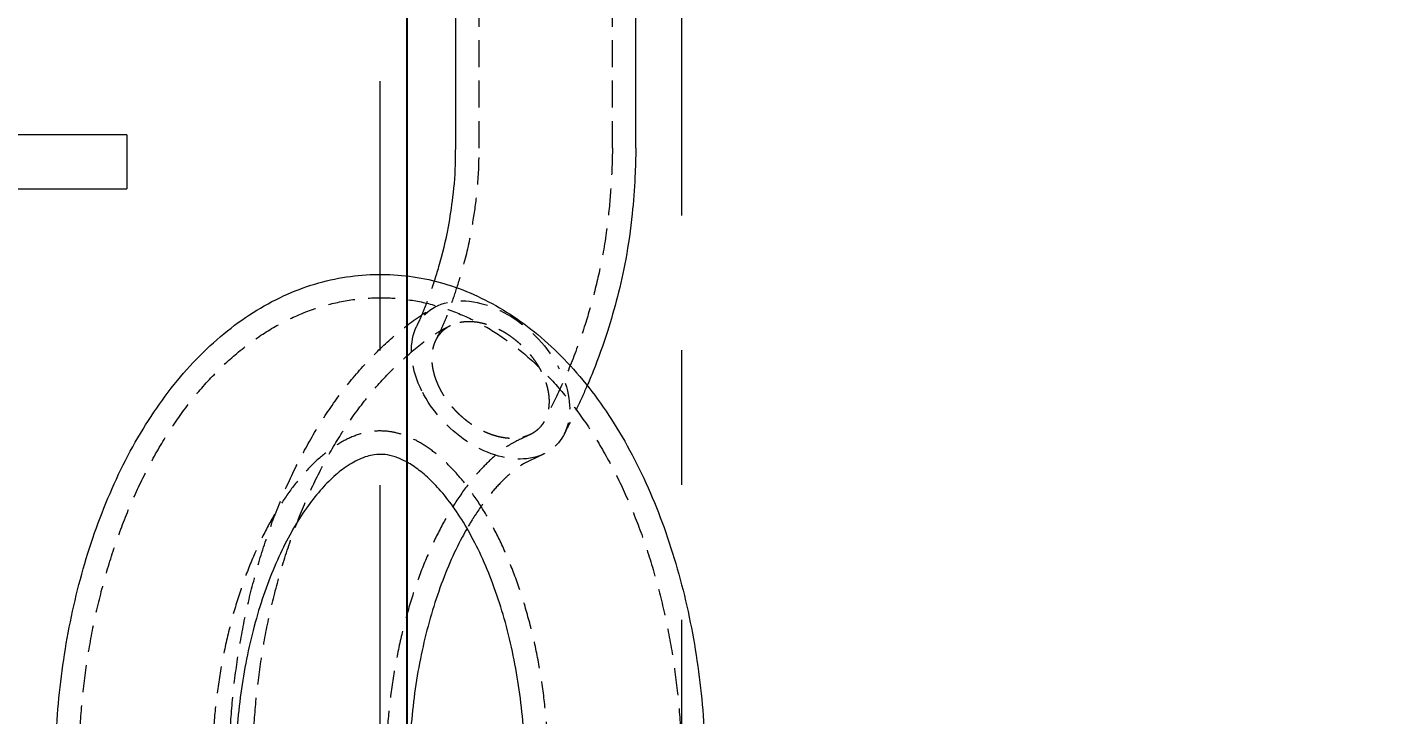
# Model space of a CAD drawing. Header units: millimetres. Extents: x -46397 to 283259, y -8690 to 23983.
# Drawn here: x 3947.7 to 4201, y 8043.6 to 8171.2 of the extents above; entities that cross this region are included whole.
import ezdxf

# ---------------------------------------------------------------- set-up
doc = ezdxf.new("R2010")
doc.units = ezdxf.units.MM
doc.linetypes.add('CENTER', pattern=[2, 1.25, -0.25, 0.25, -0.25])
doc.linetypes.add('HIDDENX2', pattern=[0.75, 0.5, -0.25])
doc.layers.get('Defpoints').update_dxf_attribs({"lineweight": 0})
for name, color, linetype, lineweight in [('DUONGCHINH', 7, 'Continuous', 25), ('DUONGTAM', 1, 'CENTER', 0), ('PHANTOM 2', 8, 'Continuous', 0)]:
    doc.layers.add(name, color=color, linetype=linetype, lineweight=lineweight)
doc.styles.add('GHI CHÚ 1', font='isocp_IV25.ttf', dxfattribs={"width": 0.8})
doc.dimstyles.new('1-30SCALE', dxfattribs={"dimtxt": 75, "dimasz": 75, "dimexe": 37.5, "dimexo": 30, "dimgap": 30, "dimtad": 1, "dimtoh": 1, "dimdec": 0, "dimdsep": 46, "dimtxsty": 'GHI CHÚ 1', "dimcen": 0.09, "dimclrd": 256, "dimclre": 256, "dimclrt": 2, "dimadec": 0, "dimazin": 0, "dimtfac": 1, "dimtdec": 0, "dimtofl": 0, "dimtmove": 0, "dimatfit": 3, "dimfxl": 1, "dimlwd": 0, "dimlwe": 0, "dimarcsym": 0})

# ---------------------------------------------------------------- blocks, each defined once
blk = doc.blocks.new('*D145')
at = {"layer": 'Defpoints', "color": 0, "transparency": 16777216}
for p in [(3969.69, 8236.17, -1.5), (4424.18, 8236.17), (4195.15, 7486.17, -1.5)]:
    blk.add_point(p, dxfattribs=at)
at = {"layer": 'PHANTOM 2', "linetype": 'Continuous', "lineweight": 0, "transparency": 16777216}
for p, q in [((3999.69, 8236.17), (4454.18, 8236.17)), ((4424.18, 7576.17), (4424.18, 8146.17)), ((4225.15, 7486.17), (4454.18, 7486.17))]:
    blk.add_line(p, q, dxfattribs=at)
at = {"layer": 'PHANTOM 2', "transparency": 16777216}
for points in [[(4409.18, 8146.17), (4439.18, 8146.17), (4424.18, 8236.17)], [(4409.18, 7576.17), (4439.18, 7576.17), (4424.18, 7486.17)]]:
    blk.add_solid(points, dxfattribs=at)
at = {"layer": 'PHANTOM 2', "color": 2, "transparency": 16777216, "insert": (4346.68, 7861.17), "char_height": 95, "attachment_point": 5, "rotation": 90, "style": 'GHI CHÚ 1'}
blk.add_mtext('750', dxfattribs=at)
blk = doc.blocks.new('A$C84ccd93c')
at = {"color": 3, "linetype": 'HIDDENX2', "lineweight": 0, "ltscale": 100, "extrusion": (6.89019e-16, 1, 0)}
blk.add_line((602.33, 1954.61), (602.33, 454.61), dxfattribs=at)
at = {"layer": 'DUONGCHINH', "color": 2, "ltscale": 10, "extrusion": (6.89019e-16, 1, 0)}
blk.add_line((607.33, 1954.61), (607.33, 454.61), dxfattribs=at)
blk = doc.blocks.new('A$C21b6e0ab')
at = {"color": 150, "linetype": 'Continuous', "lineweight": 0, "ltscale": 10, "extrusion": (6.89019e-16, 1, 0)}
for p, q in [((555.41, 1869.61), (448.32, 1869.61)), ((555.41, 1869.61), (555.41, 1859.61)), ((531.76, 1859.61), (555.41, 1859.61))]:
    blk.add_line(p, q, dxfattribs=at)
blk = doc.blocks.new('A$Cbc6c2a49')
at = {"color": 1, "linetype": 'HIDDENX2', "lineweight": 0, "ltscale": 10, "extrusion": (6.89019e-16, 1, 0)}
for p, q in [((620.71, 1867.19), (620.71, 2039.28)), ((645.43, 1867.19), (645.43, 2039.28))]:
    blk.add_line(p, q, dxfattribs=at)
at = {"color": 2, "linetype": 'Continuous', "lineweight": 0, "ltscale": 10, "extrusion": (6.89019e-16, 1, 0)}
for p, q in [((616.37, 1867.19), (616.37, 1895.2)), ((649.77, 1867.19), (649.77, 1895.2))]:
    blk.add_line(p, q, dxfattribs=at)
at = {"color": 1, "linetype": 'HIDDENX2', "lineweight": 0, "ltscale": 10, "extrusion": (0, 0, -1)}
for start_param, end_param in [(-1.118468, 2.023124), (-4.076649, -1.118468)]:
    blk.add_ellipse((622.84, 1824.16), major_axis=(-12.13, 12.16), ratio=0.678274, start_param=start_param, end_param=end_param, dxfattribs=at)
at = {"color": 2, "linetype": 'Continuous', "lineweight": 0, "ltscale": 10}
for points, knots in [([(612.43, 1842.52), (612.72, 1843.4), (613, 1844.29), (613.95, 1847.52), (614.54, 1849.98), (615.35, 1854.37), (615.63, 1856.22), (616.14, 1860.3), (616.3, 1862.61), (616.36, 1865.67), (616.37, 1866.43), (616.37, 1867.19)], [11.24719, 11.24719, 11.24719, 11.24719, 14.427928, 14.427928, 22.743078, 22.743078, 28.548402, 28.548402, 35.461488, 35.461488, 37.740453, 37.740453, 37.740453, 37.740453]), ([(649.77, 1867.19), (649.77, 1865.4), (649.71, 1863.61), (649.5, 1859.53), (649.33, 1857.24), (648.81, 1852.13), (648.41, 1849.31), (647.47, 1844.2), (646.95, 1841.88), (645.8, 1837.42), (645.18, 1835.27), (643.71, 1830.63), (642.83, 1828.16), (641.51, 1824.87), (641.14, 1823.99), (640.76, 1823.12)], [0, 0, 0, 0, 5.372233, 5.372233, 12.296109, 12.296109, 20.911988, 20.911988, 28.321885, 28.321885, 35.505619, 35.505619, 44.091512, 44.091512, 47.330329, 47.330329, 47.330329, 47.330329]), ([(563.41, 1687.92), (562.83, 1688.46), (562.29, 1689), (560.86, 1690.5), (560, 1691.48), (557.95, 1693.99), (556.78, 1695.59), (554.52, 1699.05), (553.44, 1700.93), (551.42, 1704.87), (550.48, 1706.95), (548.69, 1711.37), (547.86, 1713.72), (546.38, 1718.49), (545.74, 1720.9), (544.61, 1725.83), (544.12, 1728.36), (543.3, 1733.51), (542.97, 1736.13), (542.47, 1741.43), (542.3, 1744.11), (542.12, 1749.49), (542.1, 1752.2), (542.24, 1757.63), (542.39, 1760.36), (542.84, 1765.8), (543.14, 1768.52), (543.91, 1773.93), (544.37, 1776.61), (545.45, 1781.93), (546.07, 1784.57), (547.46, 1789.77), (548.24, 1792.33), (549.94, 1797.35), (550.88, 1799.81), (552.89, 1804.62), (553.98, 1806.97), (556.31, 1811.51), (557.56, 1813.71), (560.2, 1817.94), (561.6, 1819.97), (564.54, 1823.83), (566.08, 1825.66), (569.3, 1829.1), (570.98, 1830.71), (574.46, 1833.65), (576.25, 1835), (579.93, 1837.41), (581.81, 1838.48), (585.62, 1840.31), (587.56, 1841.09), (591.45, 1842.34), (593.41, 1842.82), (597.33, 1843.49), (599.29, 1843.68), (603.19, 1843.79), (605.14, 1843.71), (608.99, 1843.27), (610.91, 1842.91), (614.68, 1841.94), (616.55, 1841.32), (620.23, 1839.83), (622.05, 1838.95), (625.61, 1836.94), (627.36, 1835.81), (630.78, 1833.29), (632.45, 1831.89), (635.71, 1828.86), (637.29, 1827.22), (640.34, 1823.71), (641.81, 1821.83), (644.63, 1817.86), (645.97, 1815.77), (648.51, 1811.42), (649.7, 1809.15), (651.95, 1804.48), (652.99, 1802.06), (654.92, 1797.12), (655.8, 1794.59), (657.41, 1789.44), (658.13, 1786.82), (659.42, 1781.52), (659.98, 1778.84), (660.94, 1773.45), (661.35, 1770.73), (661.99, 1765.29), (662.23, 1762.56), (662.56, 1757.12), (662.64, 1754.4), (662.65, 1749), (662.57, 1746.31), (662.27, 1741), (662.04, 1738.37), (661.43, 1733.19), (661.04, 1730.63), (660.12, 1725.62), (659.58, 1723.16), (658.35, 1718.36), (657.66, 1716.01), (656.11, 1711.46), (655.26, 1709.24), (653.39, 1704.97), (652.38, 1702.91), (650.18, 1698.96), (648.99, 1697.07), (646.46, 1693.52), (645.11, 1691.85), (642.26, 1688.78), (640.76, 1687.37), (637.65, 1684.86), (636.04, 1683.75), (632.76, 1681.86), (631.09, 1681.07), (627.72, 1679.81), (626.02, 1679.32), (622.63, 1678.67), (620.93, 1678.48), (617.57, 1678.4), (615.9, 1678.5), (612.61, 1678.96), (610.99, 1679.33), (607.81, 1680.31), (606.25, 1680.93), (603.21, 1682.41), (601.72, 1683.28), (600.01, 1684.45), (599.72, 1684.65), (599.43, 1684.86)], [3.026554, 3.026554, 3.026554, 3.026554, 5.97004, 5.97004, 11.208817, 11.208817, 18.99006, 18.99006, 27.095762, 27.095762, 35.423639, 35.423639, 44.167004, 44.167004, 52.55857, 52.55857, 60.911414, 60.911414, 69.257617, 69.257617, 77.523115, 77.523115, 85.737747, 85.737747, 93.933678, 93.933678, 102.130295, 102.130295, 110.323079, 110.323079, 118.544776, 118.544776, 126.789489, 126.789489, 135.080396, 135.080396, 143.418763, 143.418763, 151.798022, 151.798022, 160.224174, 160.224174, 168.634067, 168.634067, 177.006402, 177.006402, 185.244277, 185.244277, 193.297273, 193.297273, 201.134412, 201.134412, 208.755547, 208.755547, 216.226218, 216.226218, 223.595004, 223.595004, 230.959349, 230.959349, 238.372905, 238.372905, 245.924584, 245.924584, 253.646434, 253.646434, 261.587648, 261.587648, 269.719263, 269.719263, 278.020936, 278.020936, 286.410962, 286.410962, 294.832076, 294.832076, 303.244979, 303.244979, 311.605733, 311.605733, 319.931288, 319.931288, 328.200027, 328.200027, 336.436437, 336.436437, 344.642871, 344.642871, 352.833217, 352.833217, 361.026592, 361.026592, 369.226652, 369.226652, 377.46473, 377.46473, 385.736438, 385.736438, 394.078976, 394.078976, 402.489273, 402.489273, 410.969922, 410.969922, 419.501092, 419.501092, 427.95683, 427.95683, 436.209831, 436.209831, 444.083246, 444.083246, 451.520359, 451.520359, 458.592326, 458.592326, 465.393375, 465.393375, 472.071283, 472.071283, 478.729111, 478.729111, 485.475233, 485.475233, 492.430625, 492.430625, 493.870853, 493.870853, 493.870853, 493.870853]), ([(617.61, 1711.68), (617.61, 1711.68), (617.64, 1711.69), (617.84, 1711.8), (618.12, 1711.99), (618.83, 1712.63), (619.23, 1713.04), (620.12, 1714.11), (620.6, 1714.75), (621.6, 1716.29), (622.12, 1717.18), (623.15, 1719.19), (623.67, 1720.32), (624.68, 1722.81), (625.18, 1724.18), (626.1, 1727.1), (626.53, 1728.68), (627.32, 1732), (627.68, 1733.76), (628.29, 1737.43), (628.54, 1739.35), (628.94, 1743.29), (629.08, 1745.32), (629.25, 1749.47), (629.27, 1751.59), (629.17, 1755.86), (629.06, 1758.02), (628.71, 1762.33), (628.47, 1764.5), (627.86, 1768.78), (627.49, 1770.91), (626.63, 1775.08), (626.13, 1777.14), (625.04, 1781.12), (624.43, 1783.06), (623.12, 1786.78), (622.42, 1788.57), (620.93, 1791.96), (620.15, 1793.57), (618.53, 1796.57), (617.7, 1797.97), (616, 1800.53), (615.14, 1801.7), (613.43, 1803.79), (612.58, 1804.72), (610.91, 1806.34), (610.1, 1807.03), (608.54, 1808.19), (607.8, 1808.66), (606.39, 1809.41), (605.73, 1809.69), (604.45, 1810.11), (603.85, 1810.24), (602.58, 1810.38), (601.93, 1810.37), (600.41, 1810.15), (599.5, 1809.9), (597.63, 1809.04), (596.7, 1808.51), (594.9, 1807.21), (594.03, 1806.49), (592.3, 1804.83), (591.44, 1803.9), (589.73, 1801.83), (588.88, 1800.68), (587.21, 1798.18), (586.39, 1796.82), (584.8, 1793.92), (584.03, 1792.36), (582.57, 1789.08), (581.87, 1787.35), (580.57, 1783.73), (579.96, 1781.85), (578.85, 1777.97), (578.35, 1775.96), (577.46, 1771.86), (577.08, 1769.76), (576.43, 1765.53), (576.17, 1763.38), (575.78, 1759.08), (575.65, 1756.91), (575.51, 1752.62), (575.51, 1750.49), (575.64, 1746.29), (575.76, 1744.22), (576.13, 1740.19), (576.37, 1738.22), (576.97, 1734.43), (577.32, 1732.61), (578.11, 1729.17), (578.55, 1727.53), (579.5, 1724.45), (580.01, 1722.99), (581.06, 1720.37), (581.6, 1719.2), (582.66, 1717.15), (583.19, 1716.25), (584.26, 1714.6), (584.83, 1713.85), (585.56, 1713), (585.76, 1712.81), (586.31, 1712.32), (586.7, 1712), (587.37, 1711.48), (587.52, 1711.37), (587.68, 1711.25)], [177.162851, 177.162851, 177.162851, 177.162851, 180.551161, 180.551161, 187.597418, 187.597418, 193.560202, 193.560202, 199.35717, 199.35717, 205.198132, 205.198132, 211.131134, 211.131134, 217.208202, 217.208202, 223.385026, 223.385026, 229.679802, 229.679802, 236.052478, 236.052478, 242.486208, 242.486208, 248.967869, 248.967869, 255.467137, 255.467137, 261.973692, 261.973692, 268.474586, 268.474586, 274.946026, 274.946026, 281.376623, 281.376623, 287.761021, 287.761021, 294.070228, 294.070228, 300.309671, 300.309671, 306.477256, 306.477256, 312.569146, 312.569146, 318.666535, 318.666535, 324.821844, 324.821844, 331.224419, 331.224419, 338.294452, 338.294452, 346.782205, 346.782205, 356.728344, 356.728344, 364.592563, 364.592563, 371.122548, 371.122548, 377.280162, 377.280162, 383.373821, 383.373821, 389.473885, 389.473885, 395.627906, 395.627906, 401.868912, 401.868912, 408.166719, 408.166719, 414.539576, 414.539576, 420.969383, 420.969383, 427.435593, 427.435593, 433.935438, 433.935438, 440.445067, 440.445067, 446.946049, 446.946049, 453.442092, 453.442092, 459.884045, 459.884045, 466.236115, 466.236115, 472.615891, 472.615891, 478.790387, 478.790387, 484.697076, 484.697076, 491.078882, 491.078882, 496.053872, 496.053872, 500.452392, 500.452392, 501.651267, 501.651267, 501.651267, 501.651267]), ([(618.48, 1796.61), (618.17, 1796.07), (617.87, 1795.53), (616.77, 1793.47), (616.01, 1791.88), (614.55, 1788.53), (613.86, 1786.76), (612.57, 1783.1), (611.98, 1781.19), (610.9, 1777.27), (610.41, 1775.24), (609.55, 1771.11), (609.18, 1769), (608.56, 1764.74), (608.32, 1762.59), (607.96, 1758.28), (607.84, 1756.11), (607.74, 1751.82), (607.76, 1749.69), (607.91, 1745.5), (608.05, 1743.44), (608.45, 1739.44), (608.71, 1737.49), (609.33, 1733.74), (609.7, 1731.93), (610.51, 1728.52), (610.96, 1726.9), (611.93, 1723.89), (612.44, 1722.49), (613.5, 1719.95), (614.04, 1718.79), (615.12, 1716.76), (615.65, 1715.88), (616.67, 1714.38), (617.15, 1713.76), (617.92, 1712.88), (618.23, 1712.57), (618.49, 1712.33)], [34.412915, 34.412915, 34.412915, 34.412915, 36.732709, 36.732709, 42.946744, 42.946744, 49.228296, 49.228296, 55.537398, 55.537398, 61.933446, 61.933446, 68.385926, 68.385926, 74.867867, 74.867867, 81.375375, 81.375375, 87.898963, 87.898963, 94.408919, 94.408919, 100.893313, 100.893313, 107.343811, 107.343811, 113.716826, 113.716826, 120.011167, 120.011167, 126.194429, 126.194429, 132.228822, 132.228822, 138.167231, 138.167231, 142.948814, 142.948814, 142.948814, 142.948814])]:
    blk.add_open_spline(points, degree=3, knots=knots, dxfattribs=at)
at = {"color": 1, "linetype": 'HIDDENX2', "lineweight": 0, "ltscale": 10}
for points, knots in [([(612.74, 1831.6), (613.35, 1832.82), (613.85, 1833.85), (614.68, 1835.84), (615, 1836.66), (615.76, 1838.76), (616.21, 1840.07), (617.11, 1842.85), (617.56, 1844.33), (618.58, 1848.17), (619.1, 1850.61), (619.84, 1854.98), (620.11, 1856.87), (620.56, 1861.07), (620.68, 1863.43), (620.71, 1866.24), (620.71, 1866.72), (620.71, 1867.19)], [0, 0, 0, 0, 5.022099, 5.022099, 8.269611, 8.269611, 12.889478, 12.889478, 18.162354, 18.162354, 26.096792, 26.096792, 32.010332, 32.010332, 39.041028, 39.041028, 40.461271, 40.461271, 40.461271, 40.461271]), ([(645.43, 1867.19), (645.43, 1865.52), (645.37, 1863.85), (645.18, 1859.98), (645.01, 1857.77), (644.51, 1852.82), (644.13, 1850.08), (643.22, 1845.13), (642.72, 1842.89), (641.62, 1838.59), (641.02, 1836.5), (639.59, 1831.99), (638.72, 1829.58), (636.87, 1824.97), (635.88, 1822.81), (634.24, 1819.36), (633.59, 1818.04), (632.94, 1816.74)], [0, 0, 0, 0, 5.005048, 5.005048, 11.680239, 11.680239, 20.063525, 20.063525, 27.229853, 27.229853, 34.221091, 34.221091, 42.664444, 42.664444, 50.946299, 50.946299, 56.263702, 56.263702, 56.263702, 56.263702]), ([(609.19, 1834.2), (609.19, 1834.2), (609.19, 1834.2), (609.19, 1834.2), (609.19, 1834.2), (609.19, 1834.21), (609.19, 1834.21), (609.2, 1834.22), (609.2, 1834.23), (609.22, 1834.27), (609.23, 1834.29), (609.29, 1834.4), (609.32, 1834.48), (609.48, 1834.8), (609.6, 1835.05), (610.06, 1836.05), (610.4, 1836.85), (611.18, 1838.83), (611.62, 1840.09), (612.18, 1841.75), (612.31, 1842.13), (612.43, 1842.52)], [0, 0, 0, 0, 0.001611, 0.001611, 0.006445, 0.006445, 0.020946, 0.020946, 0.06445, 0.06445, 0.194962, 0.194962, 0.586499, 0.586499, 1.761186, 1.761186, 5.291559, 5.291559, 9.868821, 9.868821, 11.24719, 11.24719, 11.24719, 11.24719]), ([(568.28, 1689.5), (568.23, 1689.54), (568.19, 1689.57), (568.11, 1689.63), (568.08, 1689.66), (568.04, 1689.69), (568.04, 1689.69), (568.03, 1689.7), (568.02, 1689.7), (567.95, 1689.76), (567.8, 1689.88), (567.36, 1690.23), (567.05, 1690.49), (566.12, 1691.32), (565.53, 1691.9), (564.09, 1693.4), (563.27, 1694.34), (561.27, 1696.81), (560.11, 1698.4), (557.94, 1701.8), (556.93, 1703.6), (555.03, 1707.41), (554.15, 1709.41), (552.48, 1713.66), (551.7, 1715.92), (550.33, 1720.51), (549.73, 1722.84), (548.68, 1727.61), (548.23, 1730.06), (547.48, 1735.05), (547.18, 1737.6), (546.73, 1742.75), (546.59, 1745.36), (546.45, 1750.6), (546.46, 1753.24), (546.63, 1758.54), (546.8, 1761.19), (547.28, 1766.5), (547.6, 1769.15), (548.39, 1774.4), (548.86, 1777.02), (549.96, 1782.18), (550.59, 1784.74), (551.99, 1789.76), (552.77, 1792.23), (554.47, 1797.07), (555.4, 1799.43), (557.4, 1804.03), (558.48, 1806.27), (560.77, 1810.58), (561.99, 1812.66), (564.57, 1816.65), (565.93, 1818.55), (568.79, 1822.15), (570.29, 1823.85), (573.41, 1827.03), (575.05, 1828.51), (578.41, 1831.2), (580.14, 1832.41), (583.65, 1834.53), (585.43, 1835.45), (589.04, 1837), (590.89, 1837.64), (594.6, 1838.63), (596.47, 1838.98), (600.18, 1839.39), (602.03, 1839.45), (605.68, 1839.31), (607.5, 1839.1), (611.11, 1838.42), (612.9, 1837.94), (616.43, 1836.73), (618.18, 1835.99), (621.61, 1834.27), (623.29, 1833.27), (626.6, 1831.02), (628.22, 1829.77), (631.37, 1827.02), (632.9, 1825.52), (635.88, 1822.27), (637.32, 1820.53), (640.08, 1816.82), (641.41, 1814.85), (643.91, 1810.74), (645.1, 1808.59), (647.32, 1804.14), (648.36, 1801.85), (650.28, 1797.14), (651.16, 1794.71), (652.78, 1789.78), (653.51, 1787.25), (654.82, 1782.14), (655.4, 1779.55), (656.4, 1774.32), (656.82, 1771.68), (657.51, 1766.39), (657.77, 1763.73), (658.15, 1758.43), (658.26, 1755.77), (658.32, 1750.5), (658.28, 1747.88), (658.04, 1742.69), (657.84, 1740.12), (657.3, 1735.07), (656.95, 1732.57), (656.11, 1727.69), (655.61, 1725.3), (654.47, 1720.64), (653.83, 1718.36), (652.4, 1713.96), (651.61, 1711.82), (649.88, 1707.72), (648.94, 1705.75), (646.92, 1701.98), (645.83, 1700.19), (643.51, 1696.81), (642.26, 1695.23), (639.62, 1692.29), (638.22, 1690.93), (635.32, 1688.54), (633.82, 1687.49), (630.78, 1685.73), (629.23, 1684.99), (626.08, 1683.85), (624.49, 1683.42), (621.33, 1682.88), (619.78, 1682.76), (616.69, 1682.79), (615.14, 1682.95), (612.11, 1683.52), (610.62, 1683.94), (607.72, 1685.02), (606.32, 1685.68), (603.55, 1687.25), (602.2, 1688.17), (599.55, 1690.25), (598.26, 1691.43), (595.75, 1694.04), (594.55, 1695.47), (592.22, 1698.6), (591.11, 1700.3), (589.01, 1703.91), (588.02, 1705.83), (586.2, 1709.85), (585.35, 1711.96), (583.81, 1716.33), (583.11, 1718.6), (581.87, 1723.25), (581.33, 1725.64), (580.39, 1730.52), (580, 1733.02), (579.37, 1738.08), (579.13, 1740.65), (578.8, 1745.84), (578.72, 1748.46), (578.7, 1753.73), (578.77, 1756.39), (579.07, 1761.69), (579.29, 1764.35), (579.9, 1769.64), (580.28, 1772.28), (581.19, 1777.51), (581.72, 1780.11), (582.94, 1785.23), (583.63, 1787.76), (585.15, 1792.72), (585.99, 1795.15), (587.81, 1799.91), (588.8, 1802.24), (590.92, 1806.74), (592.06, 1808.92), (594.45, 1813.09), (595.72, 1815.09), (598.41, 1818.95), (599.84, 1820.81), (602.84, 1824.28), (604.39, 1825.89), (607.52, 1828.82), (609.1, 1830.18), (611.52, 1831.98), (612.26, 1832.49), (613.45, 1833.23), (613.87, 1833.48), (614.41, 1833.77), (614.52, 1833.82), (614.67, 1833.9), (614.71, 1833.92), (614.76, 1833.94), (614.77, 1833.95), (614.87, 1834), (614.97, 1834.05), (615.19, 1834.16), (615.31, 1834.22), (615.43, 1834.28)], [0, 0, 0, 0, 0.3125, 0.3125, 0.546875, 0.546875, 0.59082, 0.59082, 0.606445, 0.606445, 1.106748, 1.106748, 2.609464, 2.609464, 5.941601, 5.941601, 11.185068, 11.185068, 19.17031, 19.17031, 27.118076, 27.118076, 35.241565, 35.241565, 43.66121, 43.66121, 51.777041, 51.777041, 59.869912, 59.869912, 67.972822, 67.972822, 76.005604, 76.005604, 84.004859, 84.004859, 91.9897, 91.9897, 99.979145, 99.979145, 107.964387, 107.964387, 115.973595, 115.973595, 124.004071, 124.004071, 132.06294, 132.06294, 140.164145, 140.164145, 148.284465, 148.284465, 156.443519, 156.443519, 164.593584, 164.593584, 172.762203, 172.762203, 180.780032, 180.780032, 188.585824, 188.585824, 196.220952, 196.220952, 203.701257, 203.701257, 211.029441, 211.029441, 218.2958, 218.2958, 225.583262, 225.583262, 232.976585, 232.976585, 240.539589, 240.539589, 248.257227, 248.257227, 256.130571, 256.130571, 264.19588, 264.19588, 272.367327, 272.367327, 280.564143, 280.564143, 288.703592, 288.703592, 296.813726, 296.813726, 304.899353, 304.899353, 312.94111, 312.94111, 320.965152, 320.965152, 328.959259, 328.959259, 336.945676, 336.945676, 344.928298, 344.928298, 352.915728, 352.915728, 360.930186, 360.930186, 368.965985, 368.965985, 377.057801, 377.057801, 385.188918, 385.188918, 393.379726, 393.379726, 401.615623, 401.615623, 409.836992, 409.836992, 418.008976, 418.008976, 425.82024, 425.82024, 433.21826, 433.21826, 440.276279, 440.276279, 447.036217, 447.036217, 453.688622, 453.688622, 460.296234, 460.296234, 467.054018, 467.054018, 474.069371, 474.069371, 481.437689, 481.437689, 489.174412, 489.174412, 497.276163, 497.276163, 505.461803, 505.461803, 513.706347, 513.706347, 521.917082, 521.917082, 530.071722, 530.071722, 538.184754, 538.184754, 546.235363, 546.235363, 554.262922, 554.262922, 562.259985, 562.259985, 570.24622, 570.24622, 578.240805, 578.240805, 586.240602, 586.240602, 594.262102, 594.262102, 602.305203, 602.305203, 610.414519, 610.414519, 618.514497, 618.514497, 626.590192, 626.590192, 634.856782, 634.856782, 643.021382, 643.021382, 650.930149, 650.930149, 654.197519, 654.197519, 655.838965, 655.838965, 656.240971, 656.240971, 656.386726, 656.386726, 656.418571, 656.418571, 656.918571, 656.918571, 657.542595, 657.542595, 657.542595, 657.542595]), ([(599.43, 1684.86), (598.27, 1685.7), (597.15, 1686.61), (594.68, 1688.85), (593.35, 1690.22), (590.78, 1693.22), (589.55, 1694.85), (587.19, 1698.36), (586.07, 1700.24), (583.97, 1704.22), (582.99, 1706.33), (581.18, 1710.7), (580.35, 1712.98), (578.86, 1717.67), (578.19, 1720.09), (577.01, 1725.03), (576.51, 1727.56), (575.66, 1732.69), (575.31, 1735.3), (574.77, 1740.57), (574.59, 1743.24), (574.37, 1748.62), (574.34, 1751.33), (574.44, 1756.76), (574.57, 1759.49), (574.98, 1764.93), (575.27, 1767.66), (576, 1773.07), (576.45, 1775.77), (577.49, 1781.11), (578.1, 1783.75), (579.46, 1788.96), (580.21, 1791.54), (581.89, 1796.58), (582.8, 1799.06), (584.79, 1803.91), (585.87, 1806.28), (588.17, 1810.86), (589.39, 1813.07), (591.98, 1817.31), (593.35, 1819.35), (596.28, 1823.3), (597.84, 1825.2), (601.03, 1828.67), (602.64, 1830.24), (605.97, 1833.21), (607.7, 1834.63), (610.62, 1836.61), (612.04, 1837.44), (612.83, 1837.83)], [493.870853, 493.870853, 493.870853, 493.870853, 499.675485, 499.675485, 507.305979, 507.305979, 515.316269, 515.316269, 523.64018, 523.64018, 532.131259, 532.131259, 540.639518, 540.639518, 549.122595, 549.122595, 557.511014, 557.511014, 565.840362, 565.840362, 574.10778, 574.10778, 582.330704, 582.330704, 590.540925, 590.540925, 598.73121, 598.73121, 606.938364, 606.938364, 615.156645, 615.156645, 623.402359, 623.402359, 631.698527, 631.698527, 640.062118, 640.062118, 648.415898, 648.415898, 656.786385, 656.786385, 665.353198, 665.353198, 673.545079, 673.545079, 681.794757, 681.794757, 685.859203, 685.859203, 685.859203, 685.859203]), ([(613.43, 1822.62), (613.42, 1822.63), (613.41, 1822.65), (613.4, 1822.67), (613.34, 1822.79), (613.28, 1822.91), (613.23, 1823.03), (613.17, 1823.15), (613.12, 1823.27), (613.07, 1823.39), (613.01, 1823.52), (612.96, 1823.64), (612.91, 1823.77), (612.86, 1823.89), (612.81, 1824.01), (612.77, 1824.13), (612.72, 1824.25), (612.68, 1824.37), (612.64, 1824.49), (612.63, 1824.52), (612.61, 1824.56), (612.6, 1824.6), (612.59, 1824.64), (612.58, 1824.67), (612.57, 1824.7), (612.54, 1824.78), (612.52, 1824.85), (612.5, 1824.93), (612.47, 1825), (612.45, 1825.08), (612.43, 1825.15), (612.38, 1825.32), (612.34, 1825.49), (612.3, 1825.67), (612.29, 1825.69), (612.28, 1825.72), (612.27, 1825.75), (612.24, 1825.92), (612.2, 1826.09), (612.17, 1826.27), (612.16, 1826.3), (612.15, 1826.34), (612.15, 1826.38), (612.12, 1826.55), (612.09, 1826.72), (612.07, 1826.89), (612.06, 1826.92), (612.06, 1826.95), (612.06, 1826.98), (612.05, 1826.99), (612.05, 1827.01), (612.05, 1827.03), (612.03, 1827.2), (612.01, 1827.37), (612, 1827.55), (612, 1827.57), (612, 1827.59), (612, 1827.61), (611.99, 1827.78), (611.98, 1827.95), (611.98, 1828.13), (611.98, 1828.15), (611.98, 1828.18), (611.98, 1828.21), (611.98, 1828.38), (611.99, 1828.55), (612, 1828.72), (612, 1828.75), (612, 1828.78), (612.01, 1828.82), (612.02, 1828.98), (612.04, 1829.15), (612.06, 1829.32), (612.06, 1829.34), (612.06, 1829.35), (612.06, 1829.36), (612.08, 1829.46), (612.09, 1829.56), (612.11, 1829.66), (612.12, 1829.73), (612.14, 1829.79), (612.15, 1829.86), (612.15, 1829.88), (612.16, 1829.9), (612.16, 1829.91), (612.2, 1830.08), (612.24, 1830.24), (612.28, 1830.4), (612.29, 1830.42), (612.29, 1830.44), (612.3, 1830.46), (612.34, 1830.61), (612.39, 1830.76), (612.44, 1830.91), (612.5, 1831.06), (612.56, 1831.2), (612.62, 1831.35), (612.69, 1831.49), (612.76, 1831.63), (612.83, 1831.78), (612.91, 1831.92), (613, 1832.06), (613.09, 1832.2), (613.11, 1832.25), (613.14, 1832.29), (613.17, 1832.33), (613.24, 1832.42), (613.31, 1832.52), (613.38, 1832.62), (613.49, 1832.75), (613.6, 1832.88), (613.72, 1833.01), (613.83, 1833.13), (613.94, 1833.24), (614.06, 1833.35), (614.18, 1833.46), (614.31, 1833.57), (614.44, 1833.67), (614.58, 1833.77), (614.72, 1833.87), (614.86, 1833.96), (615, 1834.04), (615.14, 1834.13), (615.28, 1834.2), (615.38, 1834.26), (615.48, 1834.3), (615.58, 1834.35), (615.63, 1834.37), (615.68, 1834.4), (615.74, 1834.42), (615.89, 1834.49), (616.05, 1834.55), (616.22, 1834.61), (616.38, 1834.66), (616.54, 1834.71), (616.71, 1834.76), (616.88, 1834.8), (617.05, 1834.84), (617.23, 1834.88), (617.4, 1834.91), (617.58, 1834.94), (617.76, 1834.96), (617.95, 1834.98), (618.15, 1835), (618.34, 1835.01), (618.54, 1835.02), (618.74, 1835.03), (618.94, 1835.02), (619.04, 1835.02), (619.14, 1835.02), (619.24, 1835.02), (619.34, 1835.01), (619.45, 1835), (619.55, 1835), (619.75, 1834.98), (619.96, 1834.96), (620.17, 1834.93), (620.18, 1834.93), (620.19, 1834.93), (620.21, 1834.93), (620.41, 1834.9), (620.62, 1834.86), (620.83, 1834.82), (620.84, 1834.82), (620.86, 1834.82), (620.87, 1834.81), (621.03, 1834.78), (621.18, 1834.75), (621.34, 1834.71), (621.39, 1834.7), (621.45, 1834.68), (621.5, 1834.67), (621.51, 1834.67), (621.53, 1834.66), (621.54, 1834.66), (621.75, 1834.6), (621.97, 1834.54), (622.18, 1834.48), (622.2, 1834.47), (622.21, 1834.47), (622.23, 1834.46), (622.28, 1834.44), (622.34, 1834.42), (622.4, 1834.41), (622.56, 1834.35), (622.71, 1834.3), (622.87, 1834.24), (622.88, 1834.24), (622.9, 1834.23), (622.91, 1834.23), (623.09, 1834.16), (623.27, 1834.08), (623.45, 1834.01), (623.48, 1834), (623.52, 1833.98), (623.55, 1833.97), (623.56, 1833.96), (623.57, 1833.96), (623.58, 1833.95), (623.8, 1833.86), (624.02, 1833.76), (624.23, 1833.65), (624.25, 1833.65), (624.26, 1833.64), (624.28, 1833.63), (624.5, 1833.52), (624.71, 1833.41), (624.92, 1833.29), (624.93, 1833.29), (624.95, 1833.28), (624.96, 1833.27), (625.13, 1833.18), (625.3, 1833.08), (625.47, 1832.98), (625.51, 1832.95), (625.55, 1832.93), (625.59, 1832.9), (625.6, 1832.9), (625.61, 1832.89), (625.62, 1832.88), (625.83, 1832.76), (626.03, 1832.63), (626.22, 1832.49), (626.25, 1832.48), (626.28, 1832.46), (626.3, 1832.44), (626.5, 1832.31), (626.69, 1832.17), (626.88, 1832.03), (626.91, 1832.01), (626.93, 1831.99), (626.95, 1831.98), (627.07, 1831.89), (627.18, 1831.8), (627.29, 1831.71), (627.37, 1831.66), (627.44, 1831.6), (627.51, 1831.54), (627.53, 1831.52), (627.55, 1831.51), (627.57, 1831.49), (627.76, 1831.33), (627.95, 1831.17), (628.13, 1831.01), (628.15, 1830.99), (628.16, 1830.98), (628.18, 1830.97), (628.36, 1830.8), (628.55, 1830.63), (628.72, 1830.46), (628.73, 1830.45), (628.74, 1830.44), (628.75, 1830.43), (628.94, 1830.25), (629.11, 1830.07), (629.29, 1829.89), (629.43, 1829.74), (629.56, 1829.59), (629.69, 1829.45), (629.74, 1829.39), (629.79, 1829.33), (629.84, 1829.28), (629.96, 1829.14), (630.07, 1829.01), (630.18, 1828.88), (630.19, 1828.86), (630.2, 1828.84), (630.22, 1828.83), (630.26, 1828.77), (630.31, 1828.72), (630.35, 1828.67), (630.47, 1828.51), (630.58, 1828.36), (630.7, 1828.21), (630.73, 1828.16), (630.77, 1828.11), (630.8, 1828.06), (630.9, 1827.93), (630.99, 1827.81), (631.08, 1827.68), (631.14, 1827.59), (631.2, 1827.5), (631.26, 1827.41), (631.35, 1827.28), (631.43, 1827.15), (631.51, 1827.02), (631.56, 1826.93), (631.61, 1826.85), (631.66, 1826.77), (631.74, 1826.63), (631.82, 1826.5), (631.9, 1826.36), (631.94, 1826.28), (631.98, 1826.21), (632.03, 1826.13), (632.03, 1826.12), (632.03, 1826.12), (632.03, 1826.11), (632.07, 1826.04), (632.11, 1825.97), (632.15, 1825.9), (632.18, 1825.84), (632.2, 1825.79), (632.23, 1825.74), (632.23, 1825.73), (632.24, 1825.72), (632.24, 1825.71)], [0.456454, 0.456454, 0.456454, 0.456454, 0.4574827, 0.4574827, 0.4574827, 0.4647793, 0.4647793, 0.4647793, 0.4720758, 0.4720758, 0.4720758, 0.4800139, 0.4800139, 0.4800139, 0.4879521, 0.4879521, 0.4879521, 0.4958902, 0.4958902, 0.4958902, 0.4985809, 0.4985809, 0.4985809, 0.5009201, 0.5009201, 0.5009201, 0.5059501, 0.5059501, 0.5059501, 0.51098, 0.51098, 0.51098, 0.5220038, 0.5220038, 0.5220038, 0.5238626, 0.5238626, 0.5238626, 0.5345102, 0.5345102, 0.5345102, 0.5367453, 0.5367453, 0.5367453, 0.5470384, 0.5470384, 0.5470384, 0.5486338, 0.5486338, 0.5486338, 0.5496279, 0.5496279, 0.5496279, 0.5596178, 0.5596178, 0.5596178, 0.5608648, 0.5608648, 0.5608648, 0.5705835, 0.5705835, 0.5705835, 0.5721017, 0.5721017, 0.5721017, 0.5815703, 0.5815703, 0.5815703, 0.5833386, 0.5833386, 0.5833386, 0.5926258, 0.5926258, 0.5926258, 0.5933494, 0.5933494, 0.5933494, 0.5987042, 0.5987042, 0.5987042, 0.6024326, 0.6024326, 0.6024326, 0.6033602, 0.6033602, 0.6033602, 0.6122564, 0.6122564, 0.6122564, 0.6133711, 0.6133711, 0.6133711, 0.6215443, 0.6215443, 0.6215443, 0.6297175, 0.6297175, 0.6297175, 0.6378907, 0.6378907, 0.6378907, 0.6462967, 0.6462967, 0.6462967, 0.6487336, 0.6487336, 0.6487336, 0.6547027, 0.6547027, 0.6547027, 0.6631087, 0.6631087, 0.6631087, 0.6708863, 0.6708863, 0.6708863, 0.6786639, 0.6786639, 0.6786639, 0.6864415, 0.6864415, 0.6864415, 0.6937973, 0.6937973, 0.6937973, 0.698599, 0.698599, 0.698599, 0.7011532, 0.7011532, 0.7011532, 0.7085091, 0.7085091, 0.7085091, 0.7156267, 0.7156267, 0.7156267, 0.7227443, 0.7227443, 0.7227443, 0.729862, 0.729862, 0.729862, 0.7372822, 0.7372822, 0.7372822, 0.7447024, 0.7447024, 0.7447024, 0.7483454, 0.7483454, 0.7483454, 0.7521226, 0.7521226, 0.7521226, 0.7594739, 0.7594739, 0.7594739, 0.759954, 0.759954, 0.759954, 0.7673321, 0.7673321, 0.7673321, 0.7677854, 0.7677854, 0.7677854, 0.7732556, 0.7732556, 0.7732556, 0.7751975, 0.7751975, 0.7751975, 0.7756168, 0.7756168, 0.7756168, 0.7831444, 0.7831444, 0.7831444, 0.7836843, 0.7836843, 0.7836843, 0.7857343, 0.7857343, 0.7857343, 0.7912728, 0.7912728, 0.7912728, 0.7917517, 0.7917517, 0.7917517, 0.7982312, 0.7982312, 0.7982312, 0.7994068, 0.7994068, 0.7994068, 0.7998192, 0.7998192, 0.7998192, 0.8076687, 0.8076687, 0.8076687, 0.8083278, 0.8083278, 0.8083278, 0.8162658, 0.8162658, 0.8162658, 0.8168363, 0.8168363, 0.8168363, 0.8232946, 0.8232946, 0.8232946, 0.8248684, 0.8248684, 0.8248684, 0.8253449, 0.8253449, 0.8253449, 0.8333207, 0.8333207, 0.8333207, 0.8344013, 0.8344013, 0.8344013, 0.8424826, 0.8424826, 0.8424826, 0.8434578, 0.8434578, 0.8434578, 0.8483718, 0.8483718, 0.8483718, 0.8516547, 0.8516547, 0.8516547, 0.8525142, 0.8525142, 0.8525142, 0.8613044, 0.8613044, 0.8613044, 0.8620147, 0.8620147, 0.8620147, 0.8710119, 0.8710119, 0.8710119, 0.8715151, 0.8715151, 0.8715151, 0.8810156, 0.8810156, 0.8810156, 0.8886737, 0.8886737, 0.8886737, 0.8916438, 0.8916438, 0.8916438, 0.8985641, 0.8985641, 0.8985641, 0.8994676, 0.8994676, 0.8994676, 0.9022721, 0.9022721, 0.9022721, 0.9102898, 0.9102898, 0.9102898, 0.9129003, 0.9129003, 0.9129003, 0.9198669, 0.9198669, 0.9198669, 0.9247641, 0.9247641, 0.9247641, 0.9320235, 0.9320235, 0.9320235, 0.9366279, 0.9366279, 0.9366279, 0.9441101, 0.9441101, 0.9441101, 0.9484917, 0.9484917, 0.9484917, 0.948757, 0.948757, 0.948757, 0.9527781, 0.9527781, 0.9527781, 0.9557319, 0.9557319, 0.9557319, 0.9562866, 0.9562866, 0.9562866, 0.9562866]), ([(633.09, 1823.67), (633.09, 1823.67), (633.09, 1823.66), (633.1, 1823.65), (633.1, 1823.63), (633.11, 1823.61), (633.12, 1823.58), (633.13, 1823.56), (633.13, 1823.53), (633.14, 1823.51), (633.16, 1823.47), (633.17, 1823.42), (633.19, 1823.36), (633.2, 1823.31), (633.22, 1823.26), (633.23, 1823.21), (633.24, 1823.18), (633.25, 1823.15), (633.26, 1823.12), (633.27, 1823.07), (633.28, 1823.02), (633.3, 1822.97), (633.31, 1822.92), (633.33, 1822.86), (633.34, 1822.81), (633.35, 1822.76), (633.37, 1822.71), (633.38, 1822.65), (633.4, 1822.57), (633.42, 1822.49), (633.43, 1822.42), (633.45, 1822.34), (633.46, 1822.26), (633.48, 1822.19), (633.48, 1822.18), (633.48, 1822.16), (633.49, 1822.15), (633.5, 1822.09), (633.51, 1822.03), (633.52, 1821.98), (633.52, 1821.97), (633.52, 1821.96), (633.52, 1821.96), (633.53, 1821.89), (633.55, 1821.82), (633.56, 1821.75), (633.57, 1821.68), (633.58, 1821.61), (633.59, 1821.55), (633.6, 1821.49), (633.6, 1821.43), (633.61, 1821.37), (633.61, 1821.36), (633.61, 1821.36), (633.61, 1821.35), (633.61, 1821.33), (633.62, 1821.31), (633.62, 1821.3), (633.62, 1821.26), (633.63, 1821.21), (633.63, 1821.17), (633.64, 1821.11), (633.65, 1821.05), (633.65, 1820.98), (633.66, 1820.92), (633.66, 1820.86), (633.66, 1820.8), (633.67, 1820.71), (633.68, 1820.61), (633.68, 1820.51), (633.68, 1820.42), (633.69, 1820.34), (633.69, 1820.25), (633.69, 1820.15), (633.69, 1820.05), (633.69, 1819.95), (633.68, 1819.85), (633.68, 1819.75), (633.67, 1819.65), (633.67, 1819.55), (633.66, 1819.45), (633.65, 1819.35), (633.64, 1819.25), (633.63, 1819.15), (633.62, 1819.06), (633.62, 1819.05), (633.62, 1819.05), (633.62, 1819.04), (633.6, 1818.92), (633.58, 1818.79), (633.56, 1818.67), (633.56, 1818.65), (633.56, 1818.64), (633.56, 1818.63), (633.56, 1818.63), (633.55, 1818.62), (633.55, 1818.62), (633.55, 1818.58), (633.54, 1818.54), (633.53, 1818.5), (633.53, 1818.48), (633.52, 1818.47), (633.52, 1818.45), (633.5, 1818.34), (633.47, 1818.22), (633.44, 1818.11), (633.43, 1818.06), (633.42, 1818.02), (633.41, 1817.97), (633.37, 1817.84), (633.33, 1817.72), (633.29, 1817.6), (633.28, 1817.54), (633.26, 1817.49), (633.24, 1817.44), (633.2, 1817.33), (633.16, 1817.22), (633.11, 1817.11), (633.06, 1817), (633.02, 1816.9), (632.96, 1816.79), (632.91, 1816.68), (632.86, 1816.58), (632.8, 1816.47), (632.72, 1816.33), (632.63, 1816.19), (632.54, 1816.05), (632.53, 1816.03), (632.51, 1816.02), (632.5, 1816), (632.5, 1815.99), (632.49, 1815.98), (632.48, 1815.96), (632.4, 1815.86), (632.32, 1815.75), (632.24, 1815.64), (632.13, 1815.51), (632.02, 1815.38), (631.9, 1815.26), (631.79, 1815.14), (631.67, 1815.03), (631.55, 1814.92), (631.42, 1814.82), (631.3, 1814.71), (631.16, 1814.61), (631.03, 1814.51), (630.89, 1814.42), (630.74, 1814.33), (630.61, 1814.24), (630.46, 1814.16), (630.32, 1814.09), (630.25, 1814.05), (630.17, 1814.01), (630.1, 1813.98), (630.09, 1813.97), (630.07, 1813.97), (630.06, 1813.96), (629.99, 1813.93), (629.93, 1813.9), (629.86, 1813.87), (629.7, 1813.81), (629.54, 1813.75), (629.37, 1813.69), (629.21, 1813.64), (629.05, 1813.59), (628.88, 1813.55), (628.71, 1813.51), (628.53, 1813.47), (628.36, 1813.44), (628.18, 1813.41), (628, 1813.38), (627.82, 1813.36), (627.63, 1813.34), (627.43, 1813.33), (627.24, 1813.32), (627.04, 1813.31), (626.84, 1813.31), (626.64, 1813.31), (626.57, 1813.31), (626.51, 1813.31), (626.44, 1813.32), (626.42, 1813.32), (626.41, 1813.32), (626.39, 1813.32), (626.27, 1813.32), (626.15, 1813.33), (626.03, 1813.34), (625.82, 1813.36), (625.62, 1813.38), (625.41, 1813.41), (625.4, 1813.41), (625.38, 1813.42), (625.37, 1813.42), (625.16, 1813.45), (624.95, 1813.49), (624.74, 1813.53), (624.73, 1813.53), (624.72, 1813.53), (624.7, 1813.54), (624.49, 1813.58), (624.28, 1813.63), (624.07, 1813.69), (624.06, 1813.69), (624.05, 1813.69), (624.03, 1813.7), (623.82, 1813.75), (623.61, 1813.82), (623.39, 1813.88), (623.38, 1813.89), (623.36, 1813.89), (623.34, 1813.9), (623.13, 1813.97), (622.91, 1814.04), (622.7, 1814.12), (622.69, 1814.13), (622.67, 1814.14), (622.66, 1814.14), (622.51, 1814.2), (622.37, 1814.26), (622.22, 1814.32), (622.21, 1814.32), (622.19, 1814.33), (622.18, 1814.33), (622.13, 1814.36), (622.07, 1814.38), (622.02, 1814.4), (622.01, 1814.41), (622, 1814.41), (621.98, 1814.42), (621.77, 1814.51), (621.56, 1814.61), (621.35, 1814.72), (621.33, 1814.73), (621.31, 1814.74), (621.29, 1814.75), (621.07, 1814.86), (620.86, 1814.97), (620.66, 1815.08), (620.64, 1815.09), (620.62, 1815.1), (620.6, 1815.11), (620.4, 1815.23), (620.19, 1815.35), (619.99, 1815.48), (619.97, 1815.49), (619.96, 1815.5), (619.94, 1815.51), (619.74, 1815.63), (619.54, 1815.77), (619.34, 1815.9), (619.32, 1815.92), (619.29, 1815.94), (619.27, 1815.95), (619.19, 1816), (619.12, 1816.06), (619.04, 1816.11), (618.92, 1816.2), (618.8, 1816.28), (618.68, 1816.37), (618.66, 1816.39), (618.64, 1816.41), (618.62, 1816.42), (618.54, 1816.48), (618.46, 1816.55), (618.38, 1816.61), (618.37, 1816.61), (618.36, 1816.62), (618.36, 1816.63), (618.25, 1816.71), (618.16, 1816.79), (618.06, 1816.87), (618.04, 1816.88), (618.02, 1816.9), (618.01, 1816.91), (617.82, 1817.06), (617.64, 1817.22), (617.47, 1817.38), (617.44, 1817.4), (617.42, 1817.42), (617.4, 1817.44), (617.22, 1817.6), (617.05, 1817.76), (616.89, 1817.92), (616.87, 1817.94), (616.85, 1817.96), (616.83, 1817.97), (616.66, 1818.14), (616.5, 1818.31), (616.34, 1818.48), (616.33, 1818.49), (616.32, 1818.51), (616.3, 1818.52), (616.14, 1818.69), (615.99, 1818.86), (615.84, 1819.03), (615.81, 1819.07), (615.78, 1819.1), (615.75, 1819.13), (615.73, 1819.16), (615.71, 1819.18), (615.69, 1819.21), (615.62, 1819.29), (615.56, 1819.37), (615.49, 1819.45), (615.43, 1819.52), (615.38, 1819.59), (615.32, 1819.66), (615.3, 1819.69), (615.28, 1819.72), (615.25, 1819.75), (615.11, 1819.92), (614.98, 1820.1), (614.85, 1820.28), (614.83, 1820.3), (614.82, 1820.33), (614.8, 1820.35), (614.67, 1820.53), (614.55, 1820.71), (614.43, 1820.88), (614.4, 1820.93), (614.37, 1820.97), (614.35, 1821.02), (614.23, 1821.2), (614.12, 1821.38), (614.01, 1821.55), (613.99, 1821.59), (613.97, 1821.63), (613.94, 1821.67), (613.84, 1821.85), (613.74, 1822.03), (613.64, 1822.2), (613.64, 1822.21), (613.64, 1822.21), (613.63, 1822.22), (613.62, 1822.24), (613.61, 1822.27), (613.59, 1822.3), (613.54, 1822.4), (613.48, 1822.51), (613.43, 1822.62)], [0, 0, 0, 0, 0.0025078, 0.0025078, 0.0025078, 0.005474, 0.005474, 0.005474, 0.0074193, 0.0074193, 0.0074193, 0.0106677, 0.0106677, 0.0106677, 0.0133521, 0.0133521, 0.0133521, 0.0148386, 0.0148386, 0.0148386, 0.0173118, 0.0173118, 0.0173118, 0.0197848, 0.0197848, 0.0197848, 0.0222579, 0.0222579, 0.0222579, 0.0261925, 0.0261925, 0.0261925, 0.0301981, 0.0301981, 0.0301981, 0.0310394, 0.0310394, 0.0310394, 0.0343052, 0.0343052, 0.0343052, 0.0346354, 0.0346354, 0.0346354, 0.038858, 0.038858, 0.038858, 0.0431635, 0.0431635, 0.0431635, 0.0470129, 0.0470129, 0.0470129, 0.047498, 0.047498, 0.047498, 0.0486058, 0.0486058, 0.0486058, 0.0513245, 0.0513245, 0.0513245, 0.0555377, 0.0555377, 0.0555377, 0.0593904, 0.0593904, 0.0593904, 0.0651516, 0.0651516, 0.0651516, 0.0702466, 0.0702466, 0.0702466, 0.0756747, 0.0756747, 0.0756747, 0.0811028, 0.0811028, 0.0811028, 0.0865309, 0.0865309, 0.0865309, 0.0916442, 0.0916442, 0.0916442, 0.091959, 0.091959, 0.091959, 0.0987137, 0.0987137, 0.0987137, 0.0992936, 0.0992936, 0.0992936, 0.0995804, 0.0995804, 0.0995804, 0.1016855, 0.1016855, 0.1016855, 0.1026382, 0.1026382, 0.1026382, 0.1087984, 0.1087984, 0.1087984, 0.111412, 0.111412, 0.111412, 0.1182571, 0.1182571, 0.1182571, 0.1211384, 0.1211384, 0.1211384, 0.1272396, 0.1272396, 0.1272396, 0.1333407, 0.1333407, 0.1333407, 0.1394418, 0.1394418, 0.1394418, 0.1477961, 0.1477961, 0.1477961, 0.1487621, 0.1487621, 0.1487621, 0.1494935, 0.1494935, 0.1494935, 0.1561503, 0.1561503, 0.1561503, 0.1645045, 0.1645045, 0.1645045, 0.1722475, 0.1722475, 0.1722475, 0.1799905, 0.1799905, 0.1799905, 0.1877336, 0.1877336, 0.1877336, 0.1950697, 0.1950697, 0.1950697, 0.1986015, 0.1986015, 0.1986015, 0.1992249, 0.1992249, 0.1992249, 0.2024058, 0.2024058, 0.2024058, 0.2097418, 0.2097418, 0.2097418, 0.2168512, 0.2168512, 0.2168512, 0.2239606, 0.2239606, 0.2239606, 0.23107, 0.23107, 0.23107, 0.2384852, 0.2384852, 0.2384852, 0.2459004, 0.2459004, 0.2459004, 0.2483452, 0.2483452, 0.2483452, 0.2489281, 0.2489281, 0.2489281, 0.2533156, 0.2533156, 0.2533156, 0.2606468, 0.2606468, 0.2606468, 0.2611478, 0.2611478, 0.2611478, 0.2685105, 0.2685105, 0.2685105, 0.26898, 0.26898, 0.26898, 0.2763826, 0.2763826, 0.2763826, 0.2768122, 0.2768122, 0.2768122, 0.2843186, 0.2843186, 0.2843186, 0.2848848, 0.2848848, 0.2848848, 0.2924546, 0.2924546, 0.2924546, 0.2929573, 0.2929573, 0.2929573, 0.2981827, 0.2981827, 0.2981827, 0.298652, 0.298652, 0.298652, 0.3005944, 0.3005944, 0.3005944, 0.3010299, 0.3010299, 0.3010299, 0.3087939, 0.3087939, 0.3087939, 0.3095494, 0.3095494, 0.3095494, 0.3173973, 0.3173973, 0.3173973, 0.318069, 0.318069, 0.318069, 0.3260044, 0.3260044, 0.3260044, 0.3265886, 0.3265886, 0.3265886, 0.3346539, 0.3346539, 0.3346539, 0.3356577, 0.3356577, 0.3356577, 0.3387227, 0.3387227, 0.3387227, 0.3438324, 0.3438324, 0.3438324, 0.3447268, 0.3447268, 0.3447268, 0.3482359, 0.3482359, 0.3482359, 0.348559, 0.348559, 0.348559, 0.3530206, 0.3530206, 0.3530206, 0.353796, 0.353796, 0.353796, 0.3622207, 0.3622207, 0.3622207, 0.3633075, 0.3633075, 0.3633075, 0.3718806, 0.3718806, 0.3718806, 0.372819, 0.372819, 0.372819, 0.3815556, 0.3815556, 0.3815556, 0.3823305, 0.3823305, 0.3823305, 0.3912307, 0.3912307, 0.3912307, 0.3930096, 0.3930096, 0.3930096, 0.3942776, 0.3942776, 0.3942776, 0.3984239, 0.3984239, 0.3984239, 0.4021244, 0.4021244, 0.4021244, 0.4036887, 0.4036887, 0.4036887, 0.4130386, 0.4130386, 0.4130386, 0.4143678, 0.4143678, 0.4143678, 0.4239038, 0.4239038, 0.4239038, 0.4263073, 0.4263073, 0.4263073, 0.4361273, 0.4361273, 0.4361273, 0.4382467, 0.4382467, 0.4382467, 0.4483727, 0.4483727, 0.4483727, 0.4486855, 0.4486855, 0.4486855, 0.4501862, 0.4501862, 0.4501862, 0.4564467, 0.4564467, 0.4564467, 0.4564467]), ([(640.76, 1823.12), (640.14, 1821.68), (639.49, 1820.28), (638.06, 1817.28), (637.27, 1815.68), (636.49, 1814.12)], [47.330329, 47.330329, 47.330329, 47.330329, 52.684893, 52.684893, 59.079082, 59.079082, 59.079082, 59.079082]), ([(630.19, 1814.03), (629.06, 1813.47), (628.02, 1813), (626.71, 1812.32), (626.26, 1812.06), (625.19, 1811.34), (624.56, 1810.86), (623.19, 1809.69), (622.43, 1808.98), (620.76, 1807.26), (619.84, 1806.22), (617.96, 1803.83), (617, 1802.48), (615.18, 1799.61), (614.31, 1798.1), (612.62, 1794.86), (611.8, 1793.13), (610.27, 1789.53), (609.55, 1787.64), (608.22, 1783.75), (607.61, 1781.74), (606.5, 1777.61), (606.01, 1775.48), (605.14, 1771.16), (604.77, 1768.96), (604.16, 1764.54), (603.92, 1762.3), (603.58, 1757.83), (603.47, 1755.6), (603.4, 1751.16), (603.43, 1748.95), (603.61, 1744.62), (603.77, 1742.49), (604.21, 1738.34), (604.49, 1736.32), (605.17, 1732.41), (605.56, 1730.53), (606.44, 1726.95), (606.92, 1725.24), (607.97, 1722.05), (608.53, 1720.55), (609.7, 1717.79), (610.31, 1716.53), (611.54, 1714.26), (612.17, 1713.25), (613.39, 1711.5), (613.99, 1710.75), (615.1, 1709.53), (615.62, 1709.06), (616.52, 1708.32), (616.91, 1708.07), (617.6, 1707.69), (617.89, 1707.59), (618.23, 1707.49), (618.32, 1707.48), (618.62, 1707.47), (618.78, 1707.48), (619.48, 1707.73), (620.16, 1708.07), (621.49, 1709.16), (622.05, 1709.69), (623.21, 1711.01), (623.82, 1711.78), (625.02, 1713.55), (625.62, 1714.54), (626.81, 1716.77), (627.4, 1718.01), (628.53, 1720.71), (629.08, 1722.18), (630.1, 1725.31), (630.58, 1726.98), (631.44, 1730.49), (631.83, 1732.34), (632.49, 1736.18), (632.77, 1738.18), (633.21, 1742.27), (633.38, 1744.38), (633.57, 1748.68), (633.61, 1750.87), (633.54, 1755.29), (633.44, 1757.52), (633.11, 1761.99), (632.88, 1764.23), (632.28, 1768.67), (631.91, 1770.88), (631.05, 1775.22), (630.55, 1777.37), (629.44, 1781.54), (628.82, 1783.58), (627.48, 1787.52), (626.75, 1789.42), (625.21, 1793.06), (624.39, 1794.8), (622.68, 1798.07), (621.78, 1799.61), (619.94, 1802.48), (618.99, 1803.8), (617.1, 1806.19), (616.14, 1807.27), (614.23, 1809.19), (613.28, 1810.04), (611.38, 1811.52), (610.43, 1812.15), (608.53, 1813.21), (607.61, 1813.62), (605.86, 1814.24), (605.03, 1814.44), (603.24, 1814.7), (602.25, 1814.73), (600.27, 1814.56), (599.24, 1814.34), (597.1, 1813.61), (595.99, 1813.1), (593.87, 1811.84), (592.86, 1811.13), (590.84, 1809.47), (589.83, 1808.52), (587.86, 1806.41), (586.89, 1805.25), (585.02, 1802.75), (584.11, 1801.39), (582.33, 1798.48), (581.46, 1796.91), (579.81, 1793.59), (579.02, 1791.84), (577.54, 1788.19), (576.85, 1786.28), (575.57, 1782.34), (574.98, 1780.3), (573.93, 1776.13), (573.46, 1773.99), (572.65, 1769.66), (572.31, 1767.45), (571.76, 1763.02), (571.55, 1760.78), (571.27, 1756.32), (571.19, 1754.09), (571.18, 1749.68), (571.24, 1747.49), (571.48, 1743.19), (571.67, 1741.08), (572.16, 1736.98), (572.47, 1734.98), (573.19, 1731.15), (573.6, 1729.31), (574.52, 1725.82), (575.02, 1724.16), (576.11, 1721.02), (576.69, 1719.55), (577.88, 1716.91), (578.48, 1715.74), (579.71, 1713.6), (580.35, 1712.62), (581.59, 1710.93), (582.16, 1710.27), (583.04, 1709.39), (583.44, 1709.05), (584.24, 1708.41), (584.51, 1708.21), (584.78, 1707.99)], [0, 0, 0, 0, 5.433036, 5.433036, 9.362363, 9.362363, 13.759776, 13.759776, 18.746189, 18.746189, 24.879433, 24.879433, 31.455201, 31.455201, 37.866504, 37.866504, 44.435571, 44.435571, 51.012815, 51.012815, 57.617158, 57.617158, 64.284361, 64.284361, 70.984232, 70.984232, 77.706748, 77.706748, 84.445227, 84.445227, 91.19362, 91.19362, 97.931361, 97.931361, 104.644967, 104.644967, 111.334995, 111.334995, 117.965025, 117.965025, 124.532651, 124.532651, 131.023961, 131.023961, 137.411945, 137.411945, 143.732873, 143.732873, 149.896236, 149.896236, 156.087946, 156.087946, 162.842417, 162.842417, 169.88283, 169.88283, 179.912942, 179.912942, 191.050645, 191.050645, 197.70528, 197.70528, 203.997855, 203.997855, 210.14464, 210.14464, 216.451716, 216.451716, 222.865099, 222.865099, 229.354593, 229.354593, 235.927623, 235.927623, 242.555234, 242.555234, 249.230815, 249.230815, 255.941907, 255.941907, 262.667786, 262.667786, 269.401398, 269.401398, 276.131894, 276.131894, 282.843029, 282.843029, 289.530202, 289.530202, 296.183472, 296.183472, 302.788643, 302.788643, 309.351629, 309.351629, 315.860875, 315.860875, 322.252038, 322.252038, 328.667362, 328.667362, 335.206701, 335.206701, 342.063949, 342.063949, 348.905995, 348.905995, 356.918359, 356.918359, 365.603148, 365.603148, 373.613045, 373.613045, 380.588608, 380.588608, 387.338051, 387.338051, 393.788438, 393.788438, 400.160041, 400.160041, 406.64637, 406.64637, 413.162426, 413.162426, 419.730014, 419.730014, 426.348189, 426.348189, 433.001796, 433.001796, 439.694672, 439.694672, 446.412566, 446.412566, 453.144287, 453.144287, 459.879935, 459.879935, 466.608748, 466.608748, 473.323193, 473.323193, 479.977001, 479.977001, 486.593106, 486.593106, 493.231287, 493.231287, 499.592064, 499.592064, 505.990288, 505.990288, 512.446035, 512.446035, 517.634431, 517.634431, 519.779137, 519.779137, 519.779137, 519.779137]), ([(632.84, 1810.49), (632.84, 1810.49), (632.84, 1810.49), (632.84, 1810.49), (632.84, 1810.49), (632.83, 1810.48), (632.83, 1810.48), (632.8, 1810.47), (632.79, 1810.46), (632.72, 1810.43), (632.67, 1810.4), (632.47, 1810.3), (632.32, 1810.23), (631.72, 1809.94), (631.28, 1809.73), (630.06, 1809.15), (629.44, 1808.86), (628.71, 1808.46), (628.47, 1808.31), (627.77, 1807.84), (627.26, 1807.45), (626.18, 1806.53), (625.6, 1805.99), (624.22, 1804.61), (623.42, 1803.72), (621.74, 1801.64), (620.85, 1800.41), (619.48, 1798.29), (618.97, 1797.47), (618.48, 1796.61)], [0, 0, 0, 0, 0.002852, 0.002852, 0.011408, 0.011408, 0.037076, 0.037076, 0.114081, 0.114081, 0.345096, 0.345096, 1.038161, 1.038161, 3.119145, 3.119145, 7.29856, 7.29856, 10.370978, 10.370978, 14.455866, 14.455866, 18.650583, 18.650583, 24.334671, 24.334671, 30.686748, 30.686748, 34.412915, 34.412915, 34.412915, 34.412915])]:
    blk.add_open_spline(points, degree=3, knots=knots, dxfattribs=at)

msp = doc.modelspace()

# ---------------------------------------------------------------- linework, layer by layer
at = {"layer": 'DUONGTAM', "color": 5, "lineweight": 0, "ltscale": 100, "elevation": -1.5}
msp.add_lwpolyline([(2757.15, 8236.24), (2757.15, 6736.24), (2757.15, 6686.41, 0.284296), (2899.51, 6452.98, 0.238987), (3926.79, 6452.98, 0.284296), (4069.15, 6686.41), (4069.15, 6736.24), (4069.15, 8236.24), (4069.15, 8286.06, 0.284296), (3926.79, 8519.5, 0.238987), (2899.51, 8519.5, 0.284296), (2757.15, 8286.06)], format="xyb", close=True, dxfattribs=at)

# ---------------------------------------------------------------- block references
for name in ['A$Cbc6c2a49', 'A$C84ccd93c', 'A$C21b6e0ab']:
    msp.add_blockref(name, (3410.82, 6281.56, -1.5))

# ---------------------------------------------------------------- dimensions: what is measured, and where the dimension line sits
at = {"layer": 'PHANTOM 2'}
dim = msp.add_linear_dim(base=(4424.18, 8236.17), p1=(4195.15, 7486.17, -1.5), p2=(3969.69, 8236.17, -1.5), angle=90, dimstyle='1-30SCALE', override={"dimtxt": 95, "dimasz": 90, "dimexe": 30, "dimtmove": 1}, dxfattribs=at)
dim.commit()
dim.dimension.update_dxf_attribs({"geometry": '*D145', "text_midpoint": (4346.68, 7861.17)})

doc.saveas('drawing.dxf')
